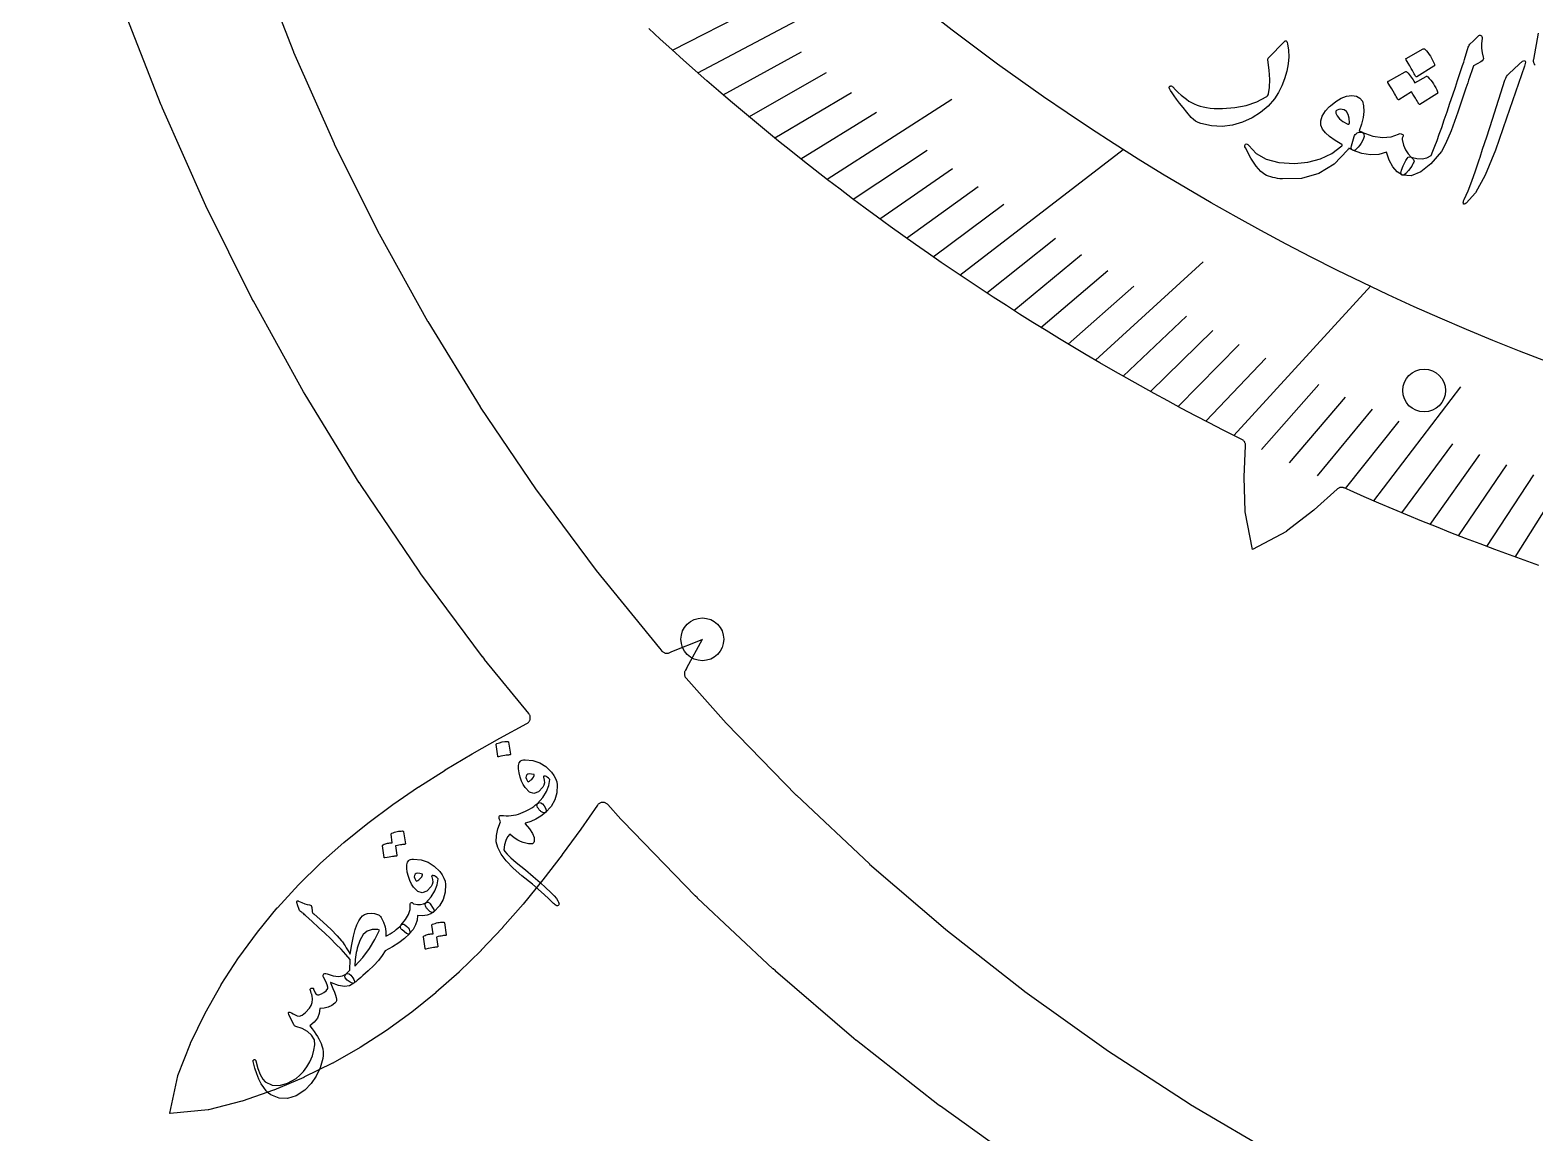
# Model space of a CAD drawing. Header units: millimetres. Extents: x -135 to 135, y -135 to 135.
# Drawn here: x -89.1 to -32.1, y -73.9 to -32.1 of the extents above; entities that cross this region are included whole.
import ezdxf

# ---------------------------------------------------------------- set-up
doc = ezdxf.new("R2010")
doc.units = ezdxf.units.MM
for name, color, linetype in [('CUT_INNER', 6, 'Continuous'), ('ENGRAVE', 7, 'Continuous'), ('ENGRAVE_FINE', 8, 'Continuous'), ('TEXT', 5, 'Continuous')]:
    doc.layers.add(name, color=color, linetype=linetype)

msp = doc.modelspace()

# ---------------------------------------------------------------- linework, layer by layer
at = {"layer": 'CUT_INNER'}
for points in [[(-80.457, -29.4247), (-79.0768, -32.9544), (-79.0726, -32.9647), (-77.5372, -36.4297), (-77.5325, -36.4397), (-75.8449, -39.8332), (-75.8398, -39.8431), (-74.0033, -43.1584), (-73.9977, -43.168), (-72.0161, -46.3986), (-72.0101, -46.4079), (-69.887, -49.5474), (-69.8806, -49.5564), (-67.6204, -52.5987), (-67.6136, -52.6074), (-65.2207, -55.5464), (-65.2135, -55.5549), (-65.1272, -55.6517), (-65.1099, -55.6693), (-65.0909, -55.6851), (-65.0705, -55.699), (-65.0487, -55.7108), (-65.0259, -55.7204), (-65.0023, -55.7276), (-64.9781, -55.7326), (-64.9535, -55.7351), (-64.9288, -55.7351), (-64.9042, -55.7327), (-64.8799, -55.7279), (-64.8563, -55.7208), (-64.8335, -55.7113), (-64.7579, -55.6755), (-64.7511, -55.6725), (-63.6029, -55.2102), (-63.598, -55.2085), (-63.6004, -55.2136), (-64.1915, -56.3006), (-64.1953, -56.3071), (-64.2396, -56.378), (-64.2516, -56.3996), (-64.2615, -56.4222), (-64.269, -56.4458), (-64.2742, -56.4699), (-64.277, -56.4945), (-64.2773, -56.5192), (-64.2753, -56.5438), (-64.2707, -56.5681), (-64.2638, -56.5919), (-64.2546, -56.6148), (-64.2432, -56.6367), (-64.2297, -56.6574), (-64.2142, -56.6767), (-62.6925, -58.3848), (-62.685, -58.3929), (-60.041, -61.1083), (-60.033, -61.1161), (-57.2712, -63.7115), (-57.263, -63.7189), (-54.3887, -66.1892), (-54.3801, -66.1962), (-51.3991, -68.5366), (-51.3903, -68.5433), (-48.3084, -70.7491), (-48.2992, -70.7554), (-45.1225, -72.8224), (-45.1131, -72.8282), (-41.8478, -74.7522)], [(-51.3992, -75.1775), (-54.5853, -72.8971), (-54.5875, -72.8955), (-54.6812, -72.8253), (-54.6834, -72.8236), (-57.7652, -70.404), (-57.7673, -70.4023), (-57.8577, -70.328), (-57.8599, -70.3262), (-60.8313, -67.7724), (-60.8334, -67.7706), (-60.9204, -67.6923), (-60.9225, -67.6904), (-63.7777, -65.0073), (-63.7797, -65.0054), (-63.8632, -64.9234), (-63.8651, -64.9214), (-66.5985, -62.1143), (-66.6004, -62.1122), (-66.6802, -62.0266), (-66.6821, -62.0246), (-67.1773, -61.4686), (-67.1949, -61.4508), (-67.2141, -61.4348), (-67.2349, -61.4208), (-67.257, -61.409), (-67.2801, -61.3994), (-67.3041, -61.3922), (-67.3287, -61.3874), (-67.3536, -61.3851), (-67.3786, -61.3853), (-67.4035, -61.3881), (-67.428, -61.3932), (-67.4519, -61.4009), (-67.4748, -61.4108), (-67.4967, -61.423), (-67.5172, -61.4374), (-67.5362, -61.4537), (-67.5535, -61.4718), (-67.5688, -61.4916), (-68.1998, -62.3936), (-68.2012, -62.3956), (-68.9072, -63.3639), (-68.909, -63.3663), (-69.6341, -64.3123), (-69.6363, -64.3151), (-70.3842, -65.2347), (-70.3869, -65.2379), (-71.1609, -66.1272), (-71.1641, -66.1307), (-71.9675, -66.9861), (-71.9712, -66.9899), (-72.8073, -67.8079), (-72.8115, -67.8118), (-73.683, -68.5894), (-73.6877, -68.5934), (-74.5973, -69.3276), (-74.6024, -69.3316), (-75.5525, -70.02), (-75.5581, -70.0238), (-76.5508, -70.664), (-76.5568, -70.6676), (-77.5943, -71.2573), (-77.6007, -71.2607), (-78.6854, -71.7972), (-78.6922, -71.8003), (-79.8274, -72.2798), (-79.8349, -72.2827), (-81.0262, -72.6979), (-81.0355, -72.7007), (-82.2986, -73.0341), (-82.3037, -73.0352), (-82.3089, -73.0359), (-83.7521, -73.1669), (-83.7578, -73.1671), (-83.7569, -73.1614), (-83.4607, -71.7429), (-83.4594, -71.7379), (-83.4577, -71.7329), (-82.9811, -70.5165), (-82.9773, -70.5077), (-82.4277, -69.3721), (-82.4239, -69.365), (-81.817, -68.2925), (-81.8131, -68.2862), (-81.1553, -67.2704), (-81.1512, -67.2645), (-80.446, -66.3017), (-80.4417, -66.2962), (-79.6915, -65.3837), (-79.687, -65.3786), (-78.8939, -64.5141), (-78.8893, -64.5094), (-78.0553, -63.6904), (-78.0508, -63.6862), (-77.1781, -62.91), (-77.1737, -62.9063), (-76.2648, -62.17), (-76.2607, -62.1667), (-75.3185, -61.4671), (-75.3146, -61.4643), (-74.3421, -60.7978), (-74.3386, -60.7955), (-73.3391, -60.1585), (-73.336, -60.1566), (-72.3129, -59.5452), (-72.3103, -59.5437), (-71.2671, -58.9539), (-71.2649, -58.9527), (-70.2428, -58.4009), (-70.2219, -58.3882), (-70.2024, -58.3736), (-70.1843, -58.3572), (-70.168, -58.339), (-70.1535, -58.3194), (-70.1409, -58.2984), (-70.1305, -58.2763), (-70.1223, -58.2533), (-70.1164, -58.2296), (-70.1128, -58.2055), (-70.1116, -58.1811), (-70.1128, -58.1567), (-70.1163, -58.1325), (-70.1222, -58.1088), (-70.1304, -58.0858), (-70.1408, -58.0637), (-70.1533, -58.0427), (-70.1677, -58.023), (-71.8416, -55.9672), (-71.8433, -55.9651), (-71.9152, -55.8727), (-71.9168, -55.8705), (-74.2535, -52.7254), (-74.2551, -52.7231), (-74.3228, -52.6277), (-74.3244, -52.6254), (-76.5192, -49.3797), (-76.5207, -49.3774), (-76.5841, -49.2791), (-76.5856, -49.2767), (-78.6343, -45.9369), (-78.6357, -45.9345), (-78.6946, -45.8334), (-78.696, -45.831), (-80.5945, -42.4036), (-80.5959, -42.4012), (-80.6503, -42.2976), (-80.6515, -42.2951), (-82.3962, -38.7868), (-82.3974, -38.7843), (-82.4471, -38.6784), (-82.4483, -38.6759), (-84.0356, -35.0937), (-84.0367, -35.0912), (-84.0817, -34.9831), (-84.0827, -34.9806), (-85.5095, -31.3315)], [(-31.9255, -52.4072), (-32.4832, -52.2095), (-33.0396, -52.0085), (-33.5948, -51.8041), (-34.1488, -51.5963), (-34.7014, -51.385), (-35.2527, -51.1704), (-35.8028, -50.9524), (-36.3514, -50.731), (-36.8987, -50.5063), (-37.4446, -50.2782), (-37.9891, -50.0468), (-38.5322, -49.812), (-39.0738, -49.5739), (-39.2937, -49.4757), (-39.3161, -49.4669), (-39.3393, -49.4604), (-39.363, -49.4561), (-39.387, -49.4541), (-39.4111, -49.4544), (-39.435, -49.4571), (-39.4586, -49.462), (-39.4816, -49.4692), (-39.5038, -49.4786), (-39.525, -49.49), (-39.545, -49.5035), (-39.5636, -49.5188), (-40.4351, -50.3092), (-40.4425, -50.3154), (-41.4751, -51.1157), (-41.4794, -51.1187), (-41.4839, -51.1214), (-42.7612, -51.8057), (-42.7664, -51.8082), (-42.7678, -51.8026), (-43.0491, -50.381), (-43.0499, -50.3759), (-43.0503, -50.3707), (-43.0868, -49.0648), (-43.0867, -49.0551), (-43.0285, -47.8793), (-43.0284, -47.8552), (-43.0307, -47.8312), (-43.0353, -47.8075), (-43.0422, -47.7844), (-43.0512, -47.7621), (-43.0623, -47.7407), (-43.0755, -47.7205), (-43.0905, -47.7017), (-43.1073, -47.6844), (-43.1257, -47.6688), (-43.1454, -47.6551), (-43.1664, -47.6433), (-43.3521, -47.5505), (-43.8798, -47.2829), (-44.4058, -47.012), (-44.9301, -46.7379), (-45.4528, -46.4607), (-45.9737, -46.1802), (-46.4929, -45.8965), (-47.0103, -45.6096), (-47.526, -45.3196), (-48.0399, -45.0264), (-48.552, -44.73), (-49.0622, -44.4306), (-49.5706, -44.128), (-50.0772, -43.8222), (-50.5818, -43.5134), (-51.0845, -43.2015), (-51.5854, -42.8865), (-52.0843, -42.5685), (-52.5812, -42.2474), (-53.0761, -41.9232), (-53.5691, -41.596), (-54.06, -41.2658), (-54.5489, -40.9326), (-55.0357, -40.5964), (-55.5205, -40.2572), (-56.0031, -39.9151), (-56.4837, -39.57), (-56.9621, -39.2219), (-57.4384, -38.8709), (-57.9126, -38.517), (-58.3845, -38.1602), (-58.8543, -37.8006), (-59.3218, -37.438), (-59.7871, -37.0726), (-60.2502, -36.7043), (-60.7109, -36.3332), (-61.1694, -35.9593), (-61.6256, -35.5825), (-62.0795, -35.203), (-62.5311, -34.8207), (-62.9802, -34.4357), (-63.427, -34.0478), (-63.8715, -33.6573), (-64.3135, -33.264), (-64.7531, -32.8681), (-65.1902, -32.4694), (-65.625, -32.0681)], [(-31.9483, -32.251), (-32.1318, -33.2443), (-32.135, -33.2679), (-32.1359, -33.2916), (-32.1346, -33.3154), (-32.131, -33.3389), (-32.1252, -33.362), (-32.1173, -33.3844), (-32.1072, -33.406), (-32.0951, -33.4265), (-32.0812, -33.4458), (-32.0655, -33.4636)]]:
    msp.add_lwpolyline(points, dxfattribs=at)
at = {"layer": 'ENGRAVE'}
for points in [[(-63.7731, -33.7442), (-46.9163, -24.8248)], [(-53.8472, -41.4095), (-47.6574, -36.6493)], [(-32.815, -52.0901), (-23.189, -36.8099)], [(-43.4778, -47.4872), (-38.291, -41.8221)]]:
    msp.add_lwpolyline(points, dxfattribs=at)
for centre, radius in [((0, 38.5771), 89.0519), ((-36.2694, -45.7852), 0.81), ((-63.5974, -55.208), 0.81)]:
    msp.add_circle(centre, radius, dxfattribs=at)
at = {"layer": 'ENGRAVE_FINE'}
for points in [[(-64.7338, -32.8856), (-61.7116, -31.3503)], [(-62.8059, -34.5857), (-59.8443, -32.9548)], [(-61.8325, -35.4102), (-58.9025, -33.7323)], [(-60.853, -36.2178), (-57.9557, -34.4934)], [(-58.8771, -37.783), (-54.1537, -34.7518)], [(-59.8679, -37.0087), (-57.0039, -35.2383)], [(-57.881, -38.5407), (-55.0865, -36.68)], [(-56.8798, -39.2821), (-54.1213, -37.3771)], [(-55.8736, -40.0073), (-53.152, -38.0585)], [(-54.8627, -40.7164), (-52.1787, -38.7245)], [(-52.8274, -42.0867), (-50.2212, -40.0104)], [(-51.8033, -42.7481), (-49.2372, -40.6306)], [(-48.7074, -44.6393), (-44.6339, -40.9061)], [(-50.7751, -43.394), (-48.2499, -41.2358)], [(-49.7431, -44.0243), (-47.2595, -41.8262)], [(-47.668, -45.239), (-45.2699, -42.963)], [(-46.6253, -45.8235), (-44.271, -43.5097)], [(-45.5792, -46.3929), (-43.2694, -44.0419)], [(-44.53, -46.9475), (-42.2655, -44.56)], [(-42.4226, -48.0121), (-40.2506, -45.554)], [(-41.3647, -48.5225), (-39.24, -46.0301)], [(-38.1755, -49.9667), (-34.8744, -45.646)], [(-40.3042, -49.0183), (-38.2273, -46.4924)], [(-39.241, -49.4996), (-37.2128, -46.9411)], [(-37.1076, -50.4195), (-35.1782, -47.7979)], [(-36.0376, -50.8582), (-34.1585, -48.2063)], [(-34.9654, -51.2828), (-33.1371, -48.6014)], [(-33.8911, -51.6934), (-32.1143, -48.9833)]]:
    msp.add_lwpolyline(points, dxfattribs=at)
at = {"layer": 'TEXT'}
for points in [[(-34.5214, -32.645), (-34.412, -32.5441), (-34.326, -32.4636), (-34.2635, -32.4036), (-34.2244, -32.3642), (-34.1972, -32.3402), (-34.1705, -32.3265), (-34.1444, -32.3232), (-34.1188, -32.3302), (-34.0944, -32.3479), (-34.0791, -32.3729), (-34.0729, -32.4053), (-34.0759, -32.4451), (-34.0942, -32.6382), (-34.0926, -32.8207), (-34.071, -32.9927), (-34.0295, -33.1541), (-34.0199, -33.2038), (-34.0319, -33.2492), (-34.0654, -33.2903), (-34.1205, -33.327), (-34.3953, -33.4878), (-34.435, -33.5994), (-34.4738, -33.7091), (-34.5116, -33.8169), (-34.5484, -33.9228), (-34.5844, -34.0268), (-34.6193, -34.1289), (-34.6534, -34.2291), (-34.6864, -34.3274), (-34.9919, -35.2376), (-35.2469, -35.9413), (-35.4531, -36.4379), (-35.6115, -36.727), (-36.0129, -37.1975), (-36.3936, -37.5046), (-36.7532, -37.6481), (-37.0905, -37.628), (-37.0983, -37.6242), (-37.1061, -37.6204), (-37.1138, -37.6167), (-37.1216, -37.6129), (-37.1468, -37.5474), (-37.1285, -37.4347), (-37.0665, -37.2748), (-36.9611, -37.0676), (-36.9161, -36.9938), (-36.867, -36.9482), (-36.8136, -36.9305), (-36.756, -36.9408), (-36.5415, -36.9971), (-36.3446, -37.0054), (-36.1655, -36.966), (-36.0044, -36.8789), (-35.9343, -36.7153), (-35.8589, -36.5272), (-35.7782, -36.3146), (-35.6922, -36.0775), (-35.6007, -35.8171), (-35.5036, -35.5346), (-35.4008, -35.2301), (-35.2924, -34.9036), (-35.1831, -34.584), (-35.0855, -34.2964), (-34.9996, -34.0409), (-34.9255, -33.8174), (-34.8623, -33.6263), (-34.8091, -33.4681), (-34.7661, -33.3427), (-34.7332, -33.2501), (-34.5953, -32.7791), (-34.5768, -32.735), (-34.5583, -32.6979), (-34.5398, -32.668), (-34.5214, -32.645)], [(-41.5566, -32.5565), (-41.5448, -32.5456), (-41.5336, -32.538), (-41.5232, -32.5336), (-41.5134, -32.5325), (-41.4919, -32.5426), (-41.4723, -32.5664), (-41.4546, -32.6037), (-41.4386, -32.6548), (-41.3982, -32.8912), (-41.3896, -33.142), (-41.4129, -33.4073), (-41.4683, -33.687), (-41.5511, -33.9748), (-41.6554, -34.2453), (-41.7816, -34.4984), (-41.93, -34.734), (-42.1785, -35.0137), (-42.4635, -35.2552), (-42.7853, -35.458), (-43.1443, -35.6217), (-43.5281, -35.7351), (-43.9198, -35.78), (-44.3187, -35.7561), (-44.7244, -35.6633), (-44.8266, -35.6271), (-44.9205, -35.5771), (-45.0061, -35.5134), (-45.0833, -35.436), (-45.2493, -35.2385), (-45.3973, -35.0581), (-45.5277, -34.8948), (-45.6405, -34.7489), (-45.7355, -34.6205), (-45.8122, -34.5102), (-45.8709, -34.4179), (-45.9116, -34.3437), (-45.9179, -34.3247), (-45.9204, -34.3081), (-45.9192, -34.2938), (-45.9143, -34.2818), (-45.9041, -34.2688), (-45.8917, -34.2584), (-45.8771, -34.2507), (-45.8603, -34.2456), (-45.8423, -34.2449), (-45.8245, -34.2505), (-45.8066, -34.2624), (-45.7888, -34.2805), (-45.682, -34.3935), (-45.577, -34.497), (-45.4737, -34.5911), (-45.3721, -34.6756), (-45.2715, -34.7512), (-45.1709, -34.8186), (-45.0703, -34.8776), (-44.9698, -34.9283), (-44.8653, -34.9719), (-44.7528, -35.0096), (-44.6323, -35.0415), (-44.5039, -35.0674), (-44.3673, -35.0869), (-44.2222, -35.0995), (-44.0687, -35.1052), (-43.9069, -35.1038), (-43.4356, -35.0686), (-43.0016, -34.9824), (-42.605, -34.8461), (-42.2458, -34.6603), (-42.2199, -34.6434), (-42.1974, -34.6195), (-42.1785, -34.5888), (-42.163, -34.5512), (-42.1221, -34.2996), (-42.1119, -33.9995), (-42.1317, -33.6509), (-42.1807, -33.2538), (-42.1797, -33.231), (-42.176, -33.2123), (-42.1698, -33.1974), (-42.161, -33.1866)], [(-36.3063, -32.8396), (-36.2924, -32.8348), (-36.2768, -32.8356), (-36.2594, -32.842), (-36.2403, -32.8541), (-36.1826, -32.9184), (-36.1286, -32.9844), (-36.0782, -33.052), (-36.0314, -33.1213), (-35.988, -33.193), (-35.9478, -33.2678), (-35.9107, -33.3456), (-35.8768, -33.4266), (-35.8714, -33.4524), (-35.8727, -33.4737), (-35.881, -33.4903), (-35.8962, -33.5023), (-36.5395, -33.9018), (-36.5578, -33.9057), (-36.5749, -33.8983), (-36.5909, -33.8795), (-36.6059, -33.8493), (-36.619, -33.8236), (-36.6403, -33.7843), (-36.6697, -33.7313), (-36.7072, -33.6647), (-36.7537, -33.5839), (-36.81, -33.4884), (-36.876, -33.3783), (-36.9516, -33.2536), (-36.9605, -33.2347), (-36.962, -33.2196), (-36.9561, -33.2083), (-36.943, -33.2007)], [(-32.672, -33.4189), (-32.5369, -33.3076), (-32.4578, -33.2829), (-32.4343, -33.3447), (-32.4664, -33.4932), (-33.1472, -35.4682), (-33.5638, -36.6807), (-33.9555, -37.6229), (-34.3255, -38.2936), (-34.6755, -38.6917), (-34.7186, -38.7177), (-34.7509, -38.7276), (-34.7724, -38.7214), (-34.7832, -38.6991), (-34.7867, -38.6702), (-34.7833, -38.6362), (-34.7728, -38.5973), (-34.7554, -38.5533), (-34.6043, -38.218), (-34.4597, -37.8553), (-34.3212, -37.4653), (-34.1887, -37.0482), (-34.1521, -36.9401), (-34.0559, -36.6469), (-33.8998, -36.1688), (-33.683, -35.5059), (-33.21, -34.0323), (-33.1797, -33.9563), (-33.1447, -33.8895), (-33.1049, -33.8318), (-33.0604, -33.7833)], [(-36.197, -33.8837), (-36.183, -33.8788), (-36.1672, -33.8796), (-36.1496, -33.886), (-36.1302, -33.898), (-36.0713, -33.9624), (-36.016, -34.0283), (-35.9644, -34.096), (-35.9164, -34.1653), (-35.8718, -34.237), (-35.8303, -34.3118), (-35.7921, -34.3897), (-35.757, -34.4708), (-35.753, -34.4922), (-35.756, -34.5114), (-35.7661, -34.5283), (-35.7831, -34.5431), (-36.4275, -34.9451), (-36.4412, -34.9478), (-36.4557, -34.9406), (-36.4712, -34.9235), (-36.4875, -34.8964), (-36.498, -34.8781), (-36.5146, -34.8497), (-36.5372, -34.8112), (-36.5659, -34.7626), (-36.6007, -34.7042), (-36.6421, -34.6367), (-36.6898, -34.56), (-36.7439, -34.474), (-37.2199, -34.7663), (-37.2383, -34.7701), (-37.2556, -34.7624), (-37.2718, -34.7435), (-37.287, -34.7131), (-37.3004, -34.6873), (-37.322, -34.6477), (-37.3519, -34.5943), (-37.3899, -34.5272), (-37.4371, -34.4457), (-37.4943, -34.3496), (-37.5613, -34.2387), (-37.6381, -34.1129), (-37.6438, -34.0956), (-37.6431, -34.0817), (-37.6358, -34.0711), (-37.6221, -34.0639), (-36.9797, -33.7068), (-36.9656, -33.7021), (-36.9498, -33.703), (-36.9323, -33.7096), (-36.9129, -33.7219), (-36.8715, -33.7678), (-36.8312, -33.8148), (-36.792, -33.863), (-36.754, -33.9124), (-36.7177, -33.9631), (-36.6841, -34.0156), (-36.6529, -34.0696), (-36.6243, -34.1254)], [(-39.174, -36.6836), (-39.6782, -37.2089), (-40.2556, -37.5665), (-40.9069, -37.7544), (-41.6312, -37.7701), (-41.7261, -37.7597), (-41.8182, -37.7465), (-41.9076, -37.7305), (-41.9942, -37.7116), (-42.0774, -37.6897), (-42.1562, -37.6646), (-42.2308, -37.6364), (-42.3011, -37.605), (-42.4556, -37.4892), (-42.6302, -37.2825), (-42.824, -36.9848), (-43.0358, -36.5961), (-43.0541, -36.547), (-43.0586, -36.5071), (-43.0493, -36.4764), (-43.0261, -36.4548), (-42.9963, -36.445), (-42.9671, -36.4495), (-42.9384, -36.4683), (-42.9104, -36.5015), (-42.6311, -36.8001), (-42.2488, -37.0144), (-41.7649, -37.1429), (-41.181, -37.1836), (-40.6652, -37.1396), (-40.1931, -37.0134), (-39.7649, -36.8059), (-39.3806, -36.5181), (-39.3749, -36.5037), (-39.3736, -36.4906), (-39.3766, -36.4789), (-39.3839, -36.4684), (-39.6396, -36.3145), (-39.8476, -36.1655), (-40.0079, -36.022), (-40.1208, -35.8842), (-40.1829, -35.7312), (-40.1838, -35.5654), (-40.1236, -35.3867), (-40.0026, -35.1951), (-39.9841, -35.1711), (-39.9644, -35.1471), (-39.9435, -35.1231), (-39.9214, -35.0991), (-39.8978, -35.0748), (-39.8726, -35.0495), (-39.8457, -35.0233), (-39.8171, -34.9963), (-39.6136, -34.8305), (-39.4115, -34.7109), (-39.2106, -34.6374), (-39.011, -34.6099), (-38.8335, -34.6309), (-38.6989, -34.7034), (-38.607, -34.8274), (-38.5575, -35.0032), (-38.5458, -35.2178), (-38.5709, -35.4465), (-38.633, -35.6895), (-38.7323, -35.9465), (-38.7172, -35.9541), (-38.7023, -35.9609), (-38.6877, -35.967), (-38.6733, -35.9724), (-38.6589, -35.9778), (-38.6442, -35.9839), (-38.6293, -35.9907), (-38.6142, -35.9982), (-38.5684, -36.0356), (-38.5452, -36.0888), (-38.5446, -36.1578), (-38.5666, -36.2426), (-38.6025, -36.3298), (-38.6474, -36.4136), (-38.7015, -36.4938), (-38.7647, -36.5704), (-38.8284, -36.6338), (-38.8837, -36.6738), (-38.9308, -36.6907), (-38.9696, -36.6844), (-39.1155, -36.6087), (-39.1235, -36.6218), (-39.136, -36.6387), (-39.1528, -36.6593), (-39.174, -36.6836)], [(-39.0991, -35.6492), (-39.106, -35.4697), (-39.1415, -35.3267), (-39.2057, -35.2199), (-39.2986, -35.1494), (-39.3678, -35.133), (-39.4354, -35.1293), (-39.5014, -35.1385), (-39.5659, -35.1605), (-39.5917, -35.1769), (-39.6071, -35.2011), (-39.6122, -35.2333), (-39.6071, -35.2734), (-39.5656, -35.3829), (-39.4775, -35.4895), (-39.3426, -35.5931), (-39.1611, -35.6933), (-39.1401, -35.6995), (-39.1228, -35.6943), (-39.1091, -35.6775), (-39.0991, -35.6492)], [(-36.756, -36.9408), (-36.7043, -36.9902), (-36.6694, -37.0325), (-36.6514, -37.0678), (-36.6502, -37.096), (-36.661, -37.1332), (-36.6795, -37.1762), (-36.7054, -37.225), (-36.739, -37.2795), (-36.8577, -37.449), (-36.9558, -37.5636), (-37.0335, -37.6233), (-37.0905, -37.628), (-37.2862, -37.4964), (-37.4528, -37.3062), (-37.5898, -37.0577), (-37.6967, -36.7512), (-37.988, -36.8371), (-38.2988, -36.8542), (-38.6288, -36.8021), (-38.9772, -36.6805), (-39.0086, -36.6552), (-39.026, -36.6193), (-39.0292, -36.5728), (-39.0184, -36.5156), (-38.915, -36.1674), (-38.9033, -36.1286), (-38.8806, -36.0919), (-38.8469, -36.0574), (-38.8022, -36.025), (-38.7593, -36.0043), (-38.7156, -35.9935), (-38.6711, -35.9926), (-38.6258, -36.0018), (-38.2117, -36.1433), (-37.843, -36.2022), (-37.5204, -36.1794), (-37.2442, -36.0754), (-37.21, -36.0593), (-37.1758, -36.0526), (-37.1415, -36.0554), (-37.1072, -36.0677), (-37.0794, -36.0869), (-37.0643, -36.1104), (-37.062, -36.1382), (-37.0726, -36.1703), (-37.0858, -36.1993), (-37.0952, -36.2254), (-37.1008, -36.2487), (-37.1026, -36.2691), (-37.0499, -36.4864), (-36.9745, -36.6709), (-36.8765, -36.8224), (-36.756, -36.9408)], [(-71.4035, -59.1936), (-71.403, -59.1846), (-71.3988, -59.1758), (-71.3911, -59.1672), (-71.3798, -59.1588), (-71.2789, -59.1228), (-71.1764, -59.0973), (-71.0722, -59.0823), (-70.9664, -59.0778), (-70.9536, -59.0801), (-70.9442, -59.0854), (-70.9381, -59.0937), (-70.9354, -59.1049), (-70.8564, -59.5543), (-70.857, -59.5672), (-70.8641, -59.5765), (-70.8777, -59.5823), (-70.898, -59.5845), (-70.9155, -59.5864), (-70.9426, -59.5901), (-70.9793, -59.5954), (-71.0256, -59.6024), (-71.082, -59.6116), (-71.1489, -59.6234), (-71.2264, -59.6377), (-71.3144, -59.6545), (-71.3271, -59.6556), (-71.336, -59.6532), (-71.3411, -59.6475), (-71.3424, -59.6384)], [(-70.4847, -59.8182), (-70.455, -59.7986), (-70.4158, -59.7842), (-70.3669, -59.7748), (-70.3083, -59.7705), (-70.0179, -59.7965), (-69.755, -59.8829), (-69.5196, -60.0296), (-69.3116, -60.2368), (-69.2218, -60.3611), (-69.1549, -60.4836), (-69.111, -60.6044), (-69.0901, -60.7234), (-69.1027, -61.0188), (-69.1808, -61.2914), (-69.3245, -61.5413), (-69.5339, -61.7684), (-69.5619, -61.7835), (-69.5963, -61.7847), (-69.6372, -61.7719), (-69.6844, -61.7452), (-69.7082, -61.7284), (-69.7308, -61.7096), (-69.7521, -61.6888), (-69.7721, -61.666), (-69.7908, -61.6425), (-69.8078, -61.6192), (-69.8234, -61.5963), (-69.8373, -61.5736), (-69.8572, -61.5307), (-69.8642, -61.4916), (-69.8583, -61.4565), (-69.8396, -61.4252), (-69.6428, -61.196), (-69.4985, -60.9675), (-69.4066, -60.7395), (-69.3673, -60.5121), (-69.4215, -60.4642), (-69.4673, -60.4285), (-69.5049, -60.4051), (-69.5341, -60.3939), (-69.5629, -60.3875), (-69.5852, -60.3864), (-69.601, -60.3907), (-69.6104, -60.4003), (-69.6152, -60.4089), (-69.6177, -60.4171), (-69.6179, -60.425), (-69.6159, -60.4326), (-69.5855, -60.5406), (-69.579, -60.6391), (-69.5963, -60.7281), (-69.6375, -60.8075), (-69.8064, -60.9831), (-69.975, -61.0448), (-70.1433, -60.9926), (-70.3114, -60.8265), (-70.3862, -60.7118), (-70.4491, -60.5798), (-70.5001, -60.4304), (-70.5393, -60.2635), (-70.5612, -60.1094), (-70.5593, -59.9838), (-70.5338, -59.8868), (-70.4847, -59.8182)], [(-70.2436, -60.3421), (-70.272, -60.3866), (-70.2765, -60.4415), (-70.2572, -60.5068), (-70.2141, -60.5825), (-70.205, -60.5923), (-70.1979, -60.5988), (-70.1929, -60.602), (-70.1899, -60.602), (-70.1433, -60.5771), (-70.1, -60.5475), (-70.06, -60.5132), (-70.0234, -60.4742), (-69.9949, -60.4356), (-69.9757, -60.3992), (-69.9655, -60.3649), (-69.9646, -60.3329), (-70.0621, -60.3098), (-70.141, -60.3037), (-70.2016, -60.3144), (-70.2436, -60.3421)], [(-71.2221, -61.8771), (-71.1255, -61.8872), (-71.0294, -61.8918), (-70.934, -61.891), (-70.8391, -61.8847), (-70.7453, -61.8725), (-70.6529, -61.8539), (-70.5619, -61.8288), (-70.4724, -61.7974), (-70.3848, -61.7613), (-70.2998, -61.7224), (-70.2174, -61.6805), (-70.1375, -61.6359), (-70.0599, -61.5881), (-69.9844, -61.5371), (-69.911, -61.4828), (-69.8396, -61.4252), (-69.7758, -61.3927), (-69.7131, -61.3963), (-69.6517, -61.4361), (-69.5914, -61.5119), (-69.5405, -61.6012), (-69.5139, -61.6737), (-69.5117, -61.7294), (-69.5339, -61.7684), (-69.7116, -61.9096), (-69.8977, -62.0241), (-70.0922, -62.1119), (-70.2951, -62.173), (-70.3037, -62.1768), (-70.3074, -62.1822), (-70.3062, -62.1893), (-70.3002, -62.198), (-70.1386, -62.3861), (-70.029, -62.56), (-69.9715, -62.7195), (-69.9661, -62.8647), (-69.979, -62.904), (-70.0017, -62.9323), (-70.0341, -62.9496), (-70.0763, -62.956), (-70.1762, -62.9501), (-70.2771, -62.9331), (-70.3789, -62.905), (-70.4816, -62.8657), (-70.5846, -62.8147), (-70.687, -62.7512), (-70.789, -62.6753), (-70.8905, -62.5871), (-70.9773, -62.6922), (-71.0427, -62.827), (-71.0868, -62.9915), (-71.1096, -63.1857), (-71.0807, -63.2464), (-70.9931, -63.3453), (-70.8466, -63.4824), (-70.6413, -63.6577), (-70.2995, -63.9425), (-69.9993, -64.198), (-69.7405, -64.4242), (-69.5232, -64.6211), (-69.3473, -64.7882), (-69.2129, -64.9252), (-69.12, -65.0319), (-69.0685, -65.1085), (-69.0439, -65.1601), (-69.0287, -65.203), (-69.023, -65.2373), (-69.0267, -65.2628), (-69.0381, -65.2836), (-69.0549, -65.2965), (-69.0771, -65.3013), (-69.1047, -65.2981), (-69.1353, -65.2873), (-69.1664, -65.2692), (-69.1979, -65.2439), (-69.2299, -65.2113), (-69.4329, -65.0108), (-69.7008, -64.769), (-70.0338, -64.486), (-70.4317, -64.1617), (-70.7637, -63.8757), (-71.0269, -63.6028), (-71.2213, -63.3429), (-71.3467, -63.0961), (-71.3986, -62.8747), (-71.3981, -62.6392), (-71.3453, -62.3895), (-71.24, -62.1256), (-71.2589, -62.08), (-71.2738, -62.036), (-71.2846, -61.9935), (-71.2915, -61.9526), (-71.2922, -61.9164), (-71.2808, -61.8918), (-71.2574, -61.8787), (-71.2221, -61.8771)], [(-75.383, -62.5881), (-75.3824, -62.5791), (-75.3783, -62.5703), (-75.3706, -62.5617), (-75.3592, -62.5533), (-75.3092, -62.5339), (-75.259, -62.517), (-75.2088, -62.5026), (-75.1585, -62.4907), (-75.1077, -62.4813), (-75.0558, -62.4745), (-75.003, -62.4702), (-74.9492, -62.4684), (-74.9363, -62.471), (-74.9262, -62.477), (-74.9191, -62.4865), (-74.9148, -62.4994), (-74.8397, -62.9522), (-74.8413, -62.9605), (-74.8487, -62.9671), (-74.8619, -62.972), (-74.8808, -62.9752), (-74.8954, -62.9756), (-74.9176, -62.978), (-74.9474, -62.9825), (-74.9847, -62.9891), (-75.0301, -62.9976), (-75.0839, -63.0082), (-75.1463, -63.0208), (-75.2171, -63.0353), (-75.1616, -63.3894), (-75.1621, -63.4022), (-75.1692, -63.4115), (-75.1828, -63.4173), (-75.2031, -63.4195), (-75.2206, -63.4215), (-75.2477, -63.4251), (-75.2844, -63.4304), (-75.3307, -63.4375), (-75.3871, -63.4467), (-75.454, -63.4584), (-75.5315, -63.4727), (-75.6195, -63.4895), (-75.6305, -63.4891), (-75.6383, -63.4857), (-75.6426, -63.4794), (-75.6437, -63.47), (-75.7048, -63.0252), (-75.7043, -63.0162), (-75.7002, -63.0074), (-75.6924, -62.9988), (-75.6811, -62.9904), (-75.6399, -62.9724), (-75.5982, -62.9568), (-75.556, -62.9437), (-75.5132, -62.9332), (-75.4701, -62.925), (-75.4269, -62.9188), (-75.3836, -62.9146), (-75.3402, -62.9125)], [(-74.7135, -63.5853), (-74.6839, -63.5657), (-74.6446, -63.5513), (-74.5957, -63.5419), (-74.5371, -63.5376), (-74.2468, -63.5636), (-73.9839, -63.65), (-73.7484, -63.7967), (-73.5404, -64.0039), (-73.4506, -64.1282), (-73.3838, -64.2507), (-73.3399, -64.3715), (-73.319, -64.4905), (-73.3315, -64.7859), (-73.4096, -65.0585), (-73.5534, -65.3084), (-73.7627, -65.5355), (-73.7907, -65.5506), (-73.8252, -65.5518), (-73.866, -65.539), (-73.9133, -65.5123), (-73.9371, -65.4955), (-73.9596, -65.4767), (-73.9809, -65.4559), (-74.001, -65.4331), (-74.0196, -65.4095), (-74.0367, -65.3863), (-74.0522, -65.3634), (-74.0662, -65.3407), (-74.0861, -65.2978), (-74.0931, -65.2587), (-74.0872, -65.2235), (-74.0684, -65.1923), (-73.8716, -64.9631), (-73.7273, -64.7346), (-73.6355, -64.5066), (-73.5961, -64.2791), (-73.6503, -64.2313), (-73.6962, -64.1956), (-73.7337, -64.1722), (-73.7629, -64.161), (-73.7917, -64.1546), (-73.814, -64.1535), (-73.8299, -64.1578), (-73.8393, -64.1674), (-73.844, -64.176), (-73.8466, -64.1842), (-73.8468, -64.1921), (-73.8447, -64.1997), (-73.8143, -64.3077), (-73.8078, -64.4062), (-73.8252, -64.4952), (-73.8664, -64.5746), (-74.0352, -64.7502), (-74.2038, -64.8119), (-74.3722, -64.7597), (-74.5403, -64.5936), (-74.615, -64.4789), (-74.6779, -64.3469), (-74.729, -64.1975), (-74.7682, -64.0306), (-74.79, -63.8765), (-74.7882, -63.7509), (-74.7627, -63.6539), (-74.7135, -63.5853)], [(-74.4725, -64.1092), (-74.5008, -64.1537), (-74.5054, -64.2086), (-74.4861, -64.2739), (-74.443, -64.3496), (-74.4338, -64.3594), (-74.4267, -64.3659), (-74.4217, -64.3691), (-74.4188, -64.3691), (-74.3721, -64.3442), (-74.3288, -64.3146), (-74.2889, -64.2803), (-74.2522, -64.2413), (-74.2238, -64.2027), (-74.2045, -64.1662), (-74.1944, -64.132), (-74.1934, -64.1), (-74.2909, -64.0769), (-74.3699, -64.0708), (-74.4304, -64.0815), (-74.4725, -64.1092)], [(-75.6021, -67.0099), (-75.7178, -67.1882), (-75.8636, -67.3728), (-76.0397, -67.5638), (-76.246, -67.7613), (-76.3516, -67.8579), (-76.4468, -67.9436), (-76.5317, -68.0184), (-76.6063, -68.0823), (-76.6701, -68.1357), (-76.7227, -68.1791), (-76.764, -68.2125), (-76.7942, -68.236), (-76.8167, -68.241), (-76.8467, -68.2366), (-76.8843, -68.2226), (-76.9296, -68.1992), (-77.0518, -68.1153), (-77.1209, -68.0363), (-77.137, -67.9621), (-77.0999, -67.8928), (-76.9394, -67.7429), (-76.9301, -67.3311), (-77.0976, -67.1435), (-77.2779, -66.9502), (-77.471, -66.7512), (-77.6769, -66.5465), (-77.8953, -66.3363), (-78.1261, -66.1209), (-78.3693, -65.9002), (-78.6248, -65.6743), (-78.6608, -65.6414), (-78.6931, -65.612), (-78.7218, -65.5863), (-78.7469, -65.5642), (-78.7685, -65.5458), (-78.787, -65.5315), (-78.8024, -65.5213), (-78.8146, -65.515), (-78.8468, -65.4788), (-78.8808, -65.4099), (-78.9166, -65.3084), (-78.954, -65.1742), (-78.9567, -65.1587), (-78.956, -65.1452), (-78.9517, -65.1337), (-78.9439, -65.1242), (-78.9334, -65.1178), (-78.9208, -65.1155), (-78.9062, -65.1175), (-78.8896, -65.1237), (-78.7649, -65.1831), (-78.6541, -65.2268), (-78.5574, -65.2548), (-78.4747, -65.267), (-78.438, -65.2736), (-78.4111, -65.2924), (-78.3939, -65.3232), (-78.3864, -65.3661), (-78.3765, -65.5078), (-78.372, -65.5286), (-78.36, -65.5512), (-78.3404, -65.5757), (-78.3132, -65.6019), (-77.95, -65.9246), (-77.6525, -66.2034), (-77.4208, -66.4381), (-77.2548, -66.6287), (-77.2276, -66.665), (-77.1966, -66.7094), (-77.1618, -66.7619), (-77.1231, -66.8226), (-77.0806, -66.891), (-77.0342, -66.9666), (-76.984, -67.0494), (-76.9298, -67.1394), (-76.8694, -66.7654), (-76.8071, -66.4538), (-76.7429, -66.2048), (-76.677, -66.0183), (-76.6057, -65.8723), (-76.5336, -65.7589), (-76.4607, -65.6781), (-76.3869, -65.6299), (-76.2702, -65.5896), (-76.1434, -65.5789), (-76.0066, -65.5976), (-75.8598, -65.6459), (-75.8345, -65.6589), (-75.8084, -65.6805), (-75.7814, -65.7108), (-75.7536, -65.7497), (-75.6652, -65.9218), (-75.6082, -66.0972), (-75.5826, -66.2757), (-75.5883, -66.4573), (-75.5007, -66.4107), (-75.4169, -66.3619), (-75.3367, -66.3108), (-75.2603, -66.2574), (-75.1878, -66.2016), (-75.1194, -66.143), (-75.0552, -66.0817), (-74.9951, -66.0177), (-74.9695, -65.9975), (-74.9393, -65.992), (-74.9046, -66.0013), (-74.8653, -66.0252), (-74.7913, -66.0829), (-74.7361, -66.1376), (-74.6998, -66.1894), (-74.6823, -66.2384), (-74.6768, -66.2843), (-74.6761, -66.3201), (-74.6803, -66.3456), (-74.6893, -66.3609), (-74.8763, -66.5378), (-75.0908, -66.7049), (-75.3327, -66.8623), (-75.6021, -67.0099)], [(-74.0684, -65.1923), (-74.0295, -65.1751), (-73.9982, -65.1656), (-73.9746, -65.1638), (-73.9586, -65.1697), (-73.9405, -65.1843), (-73.9208, -65.2044), (-73.8997, -65.2301), (-73.8771, -65.2612), (-73.8099, -65.3659), (-73.7684, -65.4465), (-73.7527, -65.5031), (-73.7627, -65.5355), (-73.8786, -65.6127), (-74.0204, -65.6608), (-74.1881, -65.6798), (-74.3818, -65.6697), (-74.3969, -65.8504), (-74.4539, -66.0264), (-74.5526, -66.1977), (-74.6931, -66.3643), (-74.7137, -66.3762), (-74.7373, -66.378), (-74.764, -66.3697), (-74.7937, -66.3513), (-74.9668, -66.2183), (-74.9861, -66.2034), (-75.0019, -66.1828), (-75.0141, -66.1566), (-75.0229, -66.1246), (-75.0256, -66.0962), (-75.0225, -66.0695), (-75.0135, -66.0445), (-74.9989, -66.0211), (-74.8318, -65.821), (-74.7194, -65.6285), (-74.6617, -65.4438), (-74.6587, -65.2667), (-74.6601, -65.244), (-74.6562, -65.2235), (-74.647, -65.205), (-74.6325, -65.1887), (-74.6156, -65.1774), (-74.5991, -65.1743), (-74.5831, -65.1793), (-74.5676, -65.1924), (-74.5544, -65.2063), (-74.5419, -65.2174), (-74.5302, -65.2258), (-74.5192, -65.2314), (-74.3865, -65.2513), (-74.2672, -65.2514), (-74.1611, -65.2317), (-74.0684, -65.1923)], [(-73.8351, -66.0377), (-73.8346, -66.0287), (-73.8305, -66.0199), (-73.8228, -66.0113), (-73.8114, -66.0029), (-73.7614, -65.9835), (-73.7112, -65.9666), (-73.661, -65.9522), (-73.6107, -65.9403), (-73.5598, -65.931), (-73.508, -65.9241), (-73.4552, -65.9198), (-73.4014, -65.9181), (-73.3884, -65.9206), (-73.3784, -65.9266), (-73.3713, -65.9361), (-73.367, -65.949), (-73.2919, -66.4018), (-73.2935, -66.4101), (-73.3009, -66.4167), (-73.3141, -66.4216), (-73.333, -66.4248), (-73.3476, -66.4252), (-73.3698, -66.4276), (-73.3996, -66.4321), (-73.4369, -66.4387), (-73.4823, -66.4472), (-73.5361, -66.4578), (-73.5984, -66.4704), (-73.6693, -66.4849), (-73.6137, -66.839), (-73.6143, -66.8519), (-73.6214, -66.8612), (-73.635, -66.8669), (-73.6553, -66.8692), (-73.6728, -66.8711), (-73.6999, -66.8747), (-73.7366, -66.8801), (-73.7829, -66.8871), (-73.8393, -66.8963), (-73.9062, -66.908), (-73.9836, -66.9223), (-74.0717, -66.9392), (-74.0827, -66.9387), (-74.0904, -66.9354), (-74.0948, -66.929), (-74.0959, -66.9197), (-74.157, -66.4749), (-74.1565, -66.4658), (-74.1523, -66.457), (-74.1446, -66.4484), (-74.1333, -66.4401), (-74.0921, -66.422), (-74.0504, -66.4064), (-74.0082, -66.3934), (-73.9654, -66.3828), (-73.9223, -66.3746), (-73.8791, -66.3684), (-73.8358, -66.3642), (-73.7924, -66.3621)], [(-76.0979, -66.2), (-76.2832, -66.2574), (-76.4392, -66.3946), (-76.5659, -66.6118), (-76.6633, -66.9089), (-76.6832, -66.9928), (-76.7006, -67.0772), (-76.7156, -67.1619), (-76.7281, -67.2469), (-76.7385, -67.3319), (-76.7473, -67.4163), (-76.7546, -67.5001), (-76.7602, -67.5833), (-76.4587, -67.2557), (-76.2028, -66.9192), (-75.9925, -66.5737), (-75.8278, -66.2192), (-75.8819, -66.205), (-75.9449, -66.1971), (-76.017, -66.1954), (-76.0979, -66.2)], [(-77.9421, -68.0069), (-77.9519, -67.981), (-77.9554, -67.9555), (-77.9526, -67.9304), (-77.9435, -67.9056), (-77.924, -67.8818), (-77.8944, -67.8704), (-77.8547, -67.8714), (-77.8048, -67.8846), (-77.5709, -67.9572), (-77.3755, -67.9827), (-77.2185, -67.9612), (-77.0999, -67.8928), (-77.0412, -67.8618), (-76.9759, -67.8746), (-76.9041, -67.9312), (-76.8258, -68.0316), (-76.7877, -68.0994), (-76.7697, -68.156), (-76.7719, -68.2016), (-76.7942, -68.236), (-76.9529, -68.329), (-77.1466, -68.3567), (-77.3755, -68.3191), (-77.6395, -68.2161), (-77.6624, -68.2062), (-77.6752, -68.2086), (-77.6779, -68.2234), (-77.6704, -68.2505), (-77.5897, -68.4308), (-77.5274, -68.578), (-77.4836, -68.6919), (-77.4582, -68.7728), (-77.447, -68.8376), (-77.4527, -68.896), (-77.4751, -68.9481), (-77.5144, -68.9938), (-77.6313, -69.0813), (-77.7644, -69.143), (-77.9137, -69.1789), (-78.0791, -69.189), (-78.1033, -69.3825), (-78.1745, -69.5579), (-78.2926, -69.7152), (-78.4575, -69.8544), (-78.3736, -69.9592), (-78.2976, -70.0608), (-78.2296, -70.1592), (-78.1695, -70.2545), (-78.1172, -70.3468), (-78.0724, -70.4364), (-78.0352, -70.5233), (-78.0054, -70.6075), (-77.9732, -70.7263), (-77.9568, -70.8464), (-77.9564, -70.9678), (-77.9718, -71.0906), (-78.0695, -71.4426), (-78.2148, -71.7583), (-78.4077, -72.0379), (-78.6483, -72.2813), (-78.9768, -72.5008), (-79.3008, -72.6044), (-79.6204, -72.5921), (-79.9356, -72.4638), (-80.0239, -72.3983), (-80.1137, -72.3061), (-80.2052, -72.1871), (-80.2983, -72.0413), (-80.388, -71.8695), (-80.4696, -71.6724), (-80.5429, -71.4501), (-80.6079, -71.2024), (-80.6104, -71.1837), (-80.6095, -71.1679), (-80.6052, -71.1551), (-80.5974, -71.1451), (-80.5839, -71.1353), (-80.5702, -71.1295), (-80.5563, -71.1278), (-80.5422, -71.1302), (-80.5293, -71.1362), (-80.5187, -71.1451), (-80.5106, -71.1571), (-80.5049, -71.1721), (-80.4233, -71.4667), (-80.3363, -71.6973), (-80.2437, -71.8641), (-80.1457, -71.9669), (-79.886, -72.0904), (-79.6042, -72.1103), (-79.3, -72.0266), (-78.9736, -71.8393), (-78.8329, -71.7233), (-78.7009, -71.5793), (-78.5777, -71.4071), (-78.4633, -71.2069), (-78.3651, -70.9878), (-78.3028, -70.7767), (-78.2761, -70.5734), (-78.2852, -70.378), (-78.3971, -70.2067), (-78.5519, -70.0651), (-78.7496, -69.9531), (-78.9901, -69.8707), (-79.0162, -69.8601), (-79.0376, -69.8462), (-79.0542, -69.829), (-79.0661, -69.8084), (-79.2603, -69.4138), (-79.2734, -69.3742), (-79.271, -69.3481), (-79.2531, -69.3355), (-79.2197, -69.3366), (-79.1542, -69.3611), (-79.0854, -69.3913), (-79.0134, -69.4272), (-78.938, -69.4686), (-78.8523, -69.4851), (-78.7457, -69.4426), (-78.618, -69.3412), (-78.4692, -69.181), (-78.4036, -69.0776), (-78.3663, -68.9645), (-78.3574, -68.8415), (-78.3769, -68.7088), (-78.38, -68.6905), (-78.3842, -68.6718), (-78.3896, -68.6528), (-78.396, -68.6336), (-78.4032, -68.6141), (-78.4105, -68.5943), (-78.418, -68.5743), (-78.4258, -68.5541), (-78.4396, -68.5151), (-78.4461, -68.4833), (-78.4454, -68.4587), (-78.4374, -68.4413), (-78.4261, -68.4309), (-78.4119, -68.4238), (-78.3948, -68.42), (-78.3746, -68.4196), (-78.356, -68.4214), (-78.3398, -68.428), (-78.3263, -68.4394), (-78.3152, -68.4556), (-78.2548, -68.6001), (-78.2297, -68.638), (-78.1996, -68.6621), (-78.1648, -68.6725), (-78.125, -68.6691), (-78.0196, -68.6363), (-77.9267, -68.5865), (-77.8464, -68.5197), (-77.7788, -68.4359), (-77.7742, -68.3883), (-77.7999, -68.3009), (-77.8559, -68.1738), (-77.9421, -68.0069)]]:
    msp.add_lwpolyline(points, close=True, dxfattribs=at)

doc.saveas('drawing.dxf')
